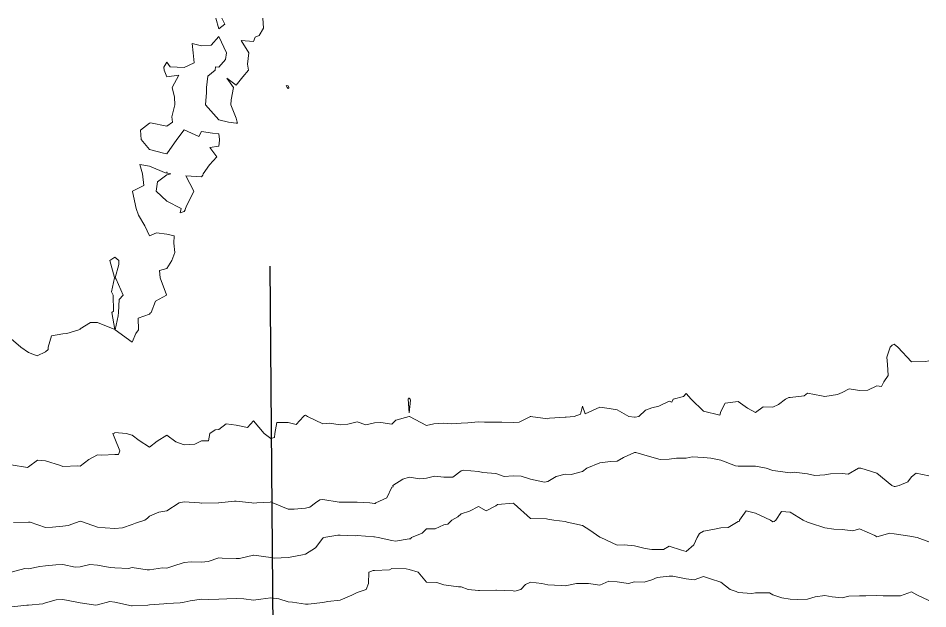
# Model space of a CAD drawing. Extents: x 537850 to 541798, y 6045627 to 6050132.
# Drawn here: x 539841.6 to 539999.2, y 6047636.6 to 6047739 of the extents above; entities that cross this region are included whole.
import ezdxf

# ---------------------------------------------------------------- set-up
doc = ezdxf.new("R2010")
doc.units = 0
doc.header["$LTSCALE"] = 5
doc.linetypes.add('DASHED2', pattern=[9.525, 6.35, -3.175])
doc.linetypes.add('foc-QUARTERLINE', pattern=[33, 25, -3, 2, -3])
doc.layers.add('Contour_Line_Intermediate', color=7, linetype='DASHED2', true_color=0xd9d9d9)
doc.layers.add('Contour_Line_Major', color=7, linetype='Continuous', true_color=0x6b6b6b)
doc.layers.add('L-SECQ', color=8, linetype='foc-QUARTERLINE')

msp = doc.modelspace()

# ---------------------------------------------------------------- linework, layer by layer
at = {"layer": 'Contour_Line_Intermediate', "linetype": 'Continuous', "lineweight": 13, "flags": 128}
for points, elevation in [([(539840.333, 6047661.571), (539843.18, 6047661.143), (539843.333, 6047661.258), (539844.921, 6047662.402), (539846.333, 6047662.293), (539848.877, 6047661.445), (539849.332, 6047661.281), (539851.915, 6047661.407), (539852.332, 6047661.378), (539853.8, 6047662.523), (539855.332, 6047663.307), (539856.056, 6047663.266), (539858.332, 6047663.394), (539858.926, 6047663.396), (539859.189, 6047663.99), (539858.332, 6047666.131), (539857.995, 6047666.99), (539858.234, 6047667.087), (539858.332, 6047667.214), (539860.262, 6047666.99), (539861.332, 6047666.745), (539862.504, 6047665.818), (539864.332, 6047664.646), (539865.634, 6047665.688), (539867.332, 6047666.702), (539868.906, 6047665.564), (539870.331, 6047665.071), (539872.153, 6047665.168), (539873.331, 6047665.754), (539874.552, 6047665.769), (539874.775, 6047666.99), (539875.683, 6047667.638), (539876.331, 6047667.721), (539877.626, 6047668.695), (539879.331, 6047668.45), (539881.291, 6047668.03), (539882.331, 6047669.199), (539884.209, 6047666.99), (539885.331, 6047666.137), (539885.981, 6047666.34), (539886.046, 6047666.99), (539886.393, 6047668.927), (539888.331, 6047668.923), (539889.732, 6047668.589), (539890.983, 6047669.99), (539891.171, 6047670.149), (539891.33, 6047670.168), (539891.678, 6047669.99), (539894.33, 6047668.714), (539895.517, 6047668.803), (539897.33, 6047668.491), (539898.674, 6047668.646), (539900.33, 6047669.056), (539901.776, 6047668.544), (539903.33, 6047668.858), (539904.413, 6047668.907), (539906.33, 6047668.622), (539907.019, 6047669.301), (539909.33, 6047669.939), (539909.386, 6047669.934), (539912.329, 6047668.426), (539913.6, 6047668.719), (539915.329, 6047668.834), (539916.604, 6047668.715), (539918.329, 6047668.82), (539919.461, 6047668.858), (539921.329, 6047669.047), (539922.336, 6047668.983), (539924.329, 6047669.004), (539925.354, 6047668.965), (539927.329, 6047668.93), (539928.349, 6047668.969), (539930.319, 6047669.99), (539930.325, 6047669.994), (539930.329, 6047669.996), (539930.353, 6047669.99), (539933.328, 6047669.539), (539933.65, 6047669.668), (539936.328, 6047669.869), (539936.489, 6047669.829), (539937.889, 6047669.99), (539938.974, 6047670.344), (539939.328, 6047671.731), (539939.774, 6047670.436), (539942.328, 6047671.566), (539943.957, 6047671.361), (539945.328, 6047671.107), (539947.349, 6047669.99), (539948.328, 6047669.844), (539948.466, 6047669.851), (539949.074, 6047669.99), (539950.263, 6047671.054), (539951.328, 6047671.441), (539952.568, 6047671.749), (539954.327, 6047672.613), (539954.846, 6047672.471), (539955.075, 6047672.99), (539956.862, 6047673.455), (539957.327, 6047673.945), (539958.174, 6047672.99), (539960.327, 6047670.876), (539963.107, 6047670.21), (539963.327, 6047670.802), (539964.061, 6047672.255), (539966.327, 6047672.568), (539967.91, 6047671.406), (539969.327, 6047670.638), (539970.657, 6047671.659), (539972.327, 6047671.577), (539973.272, 6047672.044), (539974.537, 6047672.99), (539975.079, 6047673.237), (539975.326, 6047673.264), (539977.761, 6047673.554), (539978.326, 6047674.005), (539980.767, 6047673.549), (539981.326, 6047673.42), (539983.517, 6047673.799), (539984.326, 6047674.124), (539985.551, 6047674.764), (539987.326, 6047674.473), (539988.763, 6047674.552), (539990.326, 6047675.28), (539991.155, 6047675.16), (539991.52, 6047675.989), (539992.275, 6047677.04), (539992.185, 6047678.989), (539992.048, 6047680.267), (539992.646, 6047681.989), (539992.988, 6047682.326), (539993.326, 6047682.525), (539993.997, 6047681.989), (539996.325, 6047679.432), (539998.806, 6047679.509), (539999.325, 6047679.613)], 895.957), ([(539840.74, 6047651.583), (539843.333, 6047651.653), (539843.662, 6047651.662), (539846.333, 6047650.745), (539847.511, 6047650.812), (539849.332, 6047650.951), (539850.255, 6047651.068), (539852.332, 6047651.835), (539852.532, 6047651.791), (539855.332, 6047650.757), (539856.664, 6047650.658), (539858.332, 6047650.546), (539859.641, 6047650.681), (539861.332, 6047651.229), (539861.869, 6047651.453), (539863.491, 6047651.991), (539863.983, 6047652.339), (539864.332, 6047652.715), (539865.964, 6047653.358), (539867.332, 6047653.624), (539869.444, 6047654.99), (539870.331, 6047655.182), (539872.969, 6047654.99), (539873.331, 6047654.932), (539873.402, 6047654.919), (539876.264, 6047654.99), (539876.33, 6047654.991), (539876.331, 6047654.991), (539879.024, 6047655.298), (539879.331, 6047655.315), (539882.05, 6047654.99), (539882.331, 6047654.936), (539882.368, 6047654.954), (539882.893, 6047654.99), (539885.21, 6047655.112), (539885.331, 6047655.15), (539885.689, 6047654.99), (539888.331, 6047653.927), (539889.405, 6047653.917), (539891.33, 6047654.057), (539892.082, 6047654.238), (539893.081, 6047654.99), (539893.812, 6047655.509), (539894.33, 6047655.592), (539897.18, 6047655.14), (539897.33, 6047655.123), (539900.184, 6047655.136), (539900.33, 6047655.126), (539902.477, 6047654.99), (539903.33, 6047654.907), (539903.413, 6047654.907), (539903.522, 6047654.99), (539905.452, 6047655.868), (539906.33, 6047657.716), (539906.518, 6047657.802), (539906.492, 6047657.99), (539908.234, 6047659.086), (539909.33, 6047659.466), (539911.185, 6047659.135), (539912.329, 6047659.259), (539913.717, 6047659.603), (539915.329, 6047659.427), (539916.883, 6047659.436), (539918.329, 6047660.532), (539918.655, 6047660.665), (539921.329, 6047660.446), (539922.066, 6047660.254), (539924.329, 6047660.069), (539925.744, 6047659.575), (539927.329, 6047659.661), (539928.717, 6047659.602), (539930.329, 6047659.081), (539932.755, 6047658.564), (539933.328, 6047658.711), (539934.75, 6047659.569), (539936.328, 6047659.991), (539937.4, 6047659.918), (539939.328, 6047660.409), (539940.108, 6047660.99), (539942.328, 6047661.932), (539944.165, 6047662.153), (539945.328, 6047662.235), (539946.449, 6047662.869), (539948.328, 6047663.727), (539948.578, 6047663.74), (539951.328, 6047662.919), (539952.822, 6047662.495), (539954.327, 6047662.57), (539955.602, 6047662.715), (539957.327, 6047662.75), (539958.348, 6047662.97), (539960.327, 6047662.869), (539961.583, 6047662.734), (539963.327, 6047662.385), (539965.875, 6047661.442), (539966.327, 6047661.357), (539968.961, 6047661.356), (539969.327, 6047661.336), (539971.184, 6047660.99), (539972.327, 6047660.627), (539972.753, 6047660.564), (539975.326, 6047660.216), (539975.986, 6047660.33), (539978.326, 6047660.019), (539979.575, 6047659.741), (539981.326, 6047659.859), (539982.309, 6047660.007), (539984.326, 6047660.074), (539985.349, 6047659.967), (539987.148, 6047660.99), (539987.291, 6047661.025), (539987.326, 6047661.021), (539987.545, 6047660.99), (539990.326, 6047660.133), (539992.921, 6047657.99), (539993.326, 6047657.844), (539993.508, 6047657.808), (539994.183, 6047657.99), (539995.691, 6047658.625), (539996.325, 6047659.49), (539997.148, 6047660.168), (539999.325, 6047659.708)], 896.957), ([(539840.333, 6047643.002), (539842.713, 6047643.611), (539843.333, 6047643.546), (539845.34, 6047643.984), (539846.333, 6047644.092), (539848.081, 6047644.243), (539849.332, 6047644.321), (539851.461, 6047643.863), (539852.332, 6047643.919), (539853.982, 6047644.341), (539855.332, 6047644.214), (539857.503, 6047643.82), (539858.332, 6047643.743), (539860.686, 6047643.637), (539861.332, 6047643.767), (539863.932, 6047643.391), (539864.332, 6047643.387), (539866.598, 6047643.724), (539867.332, 6047643.672), (539868.366, 6047644.026), (539870.331, 6047644.688), (539871.531, 6047644.792), (539873.331, 6047644.743), (539874.467, 6047644.855), (539876.331, 6047645.479), (539876.884, 6047645.438), (539879.331, 6047645.335), (539879.938, 6047645.383), (539882.331, 6047645.928), (539882.402, 6047645.92), (539885.331, 6047645.54), (539885.908, 6047645.414), (539888.331, 6047645.528), (539888.717, 6047645.605), (539890.846, 6047645.991), (539891.211, 6047646.11), (539891.33, 6047646.094), (539893.103, 6047647.218), (539894.33, 6047648.877), (539894.403, 6047648.918), (539894.539, 6047648.991), (539896.935, 6047649.386), (539897.33, 6047649.371), (539900.019, 6047649.302), (539900.33, 6047649.336), (539903.193, 6047649.128), (539903.33, 6047649.103), (539903.949, 6047648.991), (539906.33, 6047648.503), (539906.965, 6047648.356), (539909.33, 6047648.783), (539909.537, 6047648.783), (539909.702, 6047648.991), (539911.586, 6047649.735), (539912.329, 6047650.484), (539913.811, 6047650.509), (539915.329, 6047651.192), (539916.002, 6047651.318), (539916.699, 6047651.991), (539917.754, 6047652.566), (539918.329, 6047653.106), (539919.75, 6047653.569), (539921.329, 6047654.345), (539922.678, 6047653.641), (539924.329, 6047654.462), (539924.618, 6047654.701), (539927.329, 6047654.935), (539927.516, 6047654.803), (539930.329, 6047652.267), (539933.115, 6047652.204), (539933.328, 6047652.158), (539934.364, 6047651.991), (539936.328, 6047651.754), (539936.695, 6047651.624), (539939.328, 6047651.053), (539940.612, 6047650.275), (539942.328, 6047649.038), (539942.512, 6047648.991), (539945.328, 6047647.641), (539946.583, 6047647.735), (539948.328, 6047647.539), (539950.218, 6047647.1), (539951.328, 6047646.919), (539953.378, 6047646.94), (539954.327, 6047647.477), (539956.493, 6047646.825), (539957.327, 6047646.541), (539958.615, 6047647.703), (539959.209, 6047648.991), (539959.622, 6047649.696), (539960.327, 6047650.082), (539961.94, 6047650.378), (539963.327, 6047650.672), (539964.583, 6047650.735), (539966.327, 6047651.77), (539966.519, 6047651.798), (539966.557, 6047651.991), (539967.723, 6047653.594), (539969.327, 6047653.198), (539971.915, 6047651.991), (539972.327, 6047651.721), (539972.554, 6047651.763), (539972.85, 6047651.991), (539973.818, 6047653.499), (539975.326, 6047653.368), (539977.594, 6047651.991), (539978.326, 6047651.649), (539978.835, 6047651.482), (539981.326, 6047650.696), (539982.903, 6047650.414), (539984.326, 6047650.374), (539986.166, 6047650.15), (539987.326, 6047650.469), (539989.962, 6047649.354), (539990.326, 6047649.116), (539992.562, 6047649.754), (539993.326, 6047649.615), (539996.069, 6047649.247), (539996.325, 6047649.194), (539997.351, 6047648.991), (539999.325, 6047648.228)], 897.957), ([(539840.456, 6047636.991), (539843.07, 6047637.254), (539843.333, 6047637.256), (539845.84, 6047637.484), (539846.333, 6047637.652), (539848.158, 6047638.166), (539849.332, 6047638.234), (539851.459, 6047637.864), (539852.332, 6047637.698), (539855.048, 6047637.275), (539855.332, 6047637.331), (539857.423, 6047637.9), (539858.332, 6047637.761), (539861.182, 6047637.141), (539861.332, 6047637.128), (539864.027, 6047637.296), (539864.332, 6047637.31), (539866.808, 6047637.515), (539867.332, 6047637.529), (539869.633, 6047637.69), (539870.331, 6047637.781), (539871.35, 6047638.01), (539873.331, 6047638.305), (539874.606, 6047638.266), (539876.331, 6047638.281), (539877.702, 6047638.362), (539879.331, 6047638.423), (539880.678, 6047638.339), (539882.331, 6047638.143), (539883.621, 6047638.282), (539885.331, 6047638.55), (539886.724, 6047638.384), (539888.331, 6047637.874), (539889.118, 6047637.779), (539891.33, 6047637.422), (539891.8, 6047637.461), (539894.33, 6047637.725), (539895.237, 6047637.898), (539897.33, 6047638.112), (539899.35, 6047639.012), (539900.33, 6047639.491), (539901.844, 6047639.991), (539902.291, 6047641.03), (539902.347, 6047642.991), (539903.051, 6047643.27), (539903.33, 6047643.285), (539905.916, 6047643.405), (539906.33, 6047643.595), (539908.777, 6047643.544), (539909.33, 6047643.426), (539910.87, 6047642.991), (539912.329, 6047641.268), (539914.12, 6047641.201), (539915.329, 6047640.783), (539917.882, 6047640.439), (539918.329, 6047640.445), (539919.556, 6047639.991), (539921.329, 6047639.825), (539921.487, 6047639.833), (539924.329, 6047639.879), (539924.432, 6047639.889), (539927.329, 6047639.75), (539927.602, 6047639.718), (539928.647, 6047639.991), (539929.469, 6047640.851), (539930.329, 6047641.248), (539932.302, 6047641.018), (539933.328, 6047640.782), (539935.666, 6047640.654), (539936.328, 6047640.641), (539938.297, 6047641.022), (539939.328, 6047641.007), (539940.366, 6047641.029), (539942.328, 6047640.753), (539943.917, 6047641.402), (539945.328, 6047641.34), (539947.284, 6047641.035), (539948.328, 6047641.327), (539950.037, 6047641.282), (539951.328, 6047641.687), (539952.259, 6047642.059), (539954.327, 6047642.286), (539955.003, 6047642.315), (539957.327, 6047641.852), (539958.67, 6047641.649), (539960.327, 6047642.215), (539961.504, 6047641.814), (539963.327, 6047641.236), (539964.913, 6047639.991), (539965.988, 6047639.653), (539966.327, 6047639.438), (539968.653, 6047639.317), (539969.327, 6047639.396), (539971.733, 6047639.398), (539972.327, 6047639.043), (539973.881, 6047638.546), (539975.326, 6047638.313), (539976.567, 6047638.232), (539978.326, 6047638.329), (539979.631, 6047638.687), (539981.326, 6047638.936), (539982.594, 6047638.723), (539984.326, 6047638.566), (539985.474, 6047638.843), (539987.326, 6047638.858), (539988.414, 6047638.903), (539990.326, 6047638.941), (539991.433, 6047638.884), (539993.326, 6047638.911), (539994.426, 6047638.89), (539996.325, 6047639.602), (539997.275, 6047639.042), (539999.325, 6047638.099)], 898.957)]:
    msp.add_lwpolyline(points, dxfattribs=dict(at, elevation=elevation))
at = {"layer": 'Contour_Line_Intermediate', "linetype": 'Continuous', "lineweight": 13, "elevation": 895.957, "flags": 128}
msp.add_lwpolyline([(539909.48, 6047672.99), (539909.33, 6047673.129), (539909.197, 6047673.122), (539909.144, 6047672.99), (539909.33, 6047670.618), (539909.516, 6047672.803), (539909.48, 6047672.99)], close=True, dxfattribs=at)
at = {"layer": 'Contour_Line_Major', "linetype": 'Continuous', "lineweight": 15, "elevation": 894.957, "flags": 128}
for points in [[(539840.333, 6047683.422), (539842.017, 6047681.989), (539843.333, 6047681.044), (539844.851, 6047680.471), (539846.333, 6047681.193), (539846.742, 6047681.58), (539846.768, 6047681.989), (539847.364, 6047683.958), (539849.332, 6047684.315), (539849.999, 6047684.323), (539852.1, 6047684.989), (539852.285, 6047685.037), (539852.332, 6047685.13), (539854.086, 6047686.235), (539855.332, 6047686.262), (539858.296, 6047685.025), (539857.813, 6047687.989), (539858.092, 6047688.229), (539858.053, 6047690.989), (539857.766, 6047691.555), (539858.278, 6047693.989), (539858.245, 6047694.075), (539857.44, 6047696.988), (539857.986, 6047697.335), (539858.332, 6047697.561), (539859.026, 6047696.988), (539859.007, 6047696.313), (539858.392, 6047693.989), (539858.533, 6047693.787), (539859.759, 6047690.989), (539859.06, 6047690.261), (539858.974, 6047687.989), (539858.914, 6047687.407), (539858.373, 6047684.989), (539861.332, 6047682.816), (539861.96, 6047684.361), (539862.431, 6047684.989), (539862.347, 6047686.974), (539864.332, 6047687.708), (539864.444, 6047687.876), (539864.609, 6047687.989), (539865.373, 6047689.948), (539867.241, 6047690.989), (539867.268, 6047691.052), (539866.175, 6047693.989), (539866.047, 6047695.273), (539867.332, 6047695.614), (539868.182, 6047696.988), (539868.713, 6047698.37), (539868.517, 6047699.988), (539868.605, 6047701.261), (539867.332, 6047701.568), (539865.53, 6047701.79), (539864.332, 6047701.267), (539863.527, 6047702.988), (539862.44, 6047704.88), (539861.998, 6047705.988), (539861.362, 6047708.958), (539861.374, 6047708.988), (539863.34, 6047709.98), (539863.082, 6047711.988), (539862.659, 6047713.66), (539864.332, 6047713.347), (539867.196, 6047712.123), (539867.332, 6047712.351), (539867.45, 6047712.106), (539868.047, 6047711.988), (539867.332, 6047711.848), (539865.718, 6047710.602), (539865.45, 6047708.988), (539867.332, 6047707.295), (539869.787, 6047705.988), (539869.616, 6047705.273), (539870.331, 6047705.472), (539870.528, 6047705.791), (539870.569, 6047705.988), (539870.667, 6047706.324), (539871.995, 6047708.988), (539870.642, 6047711.677), (539873.331, 6047711.512), (539873.54, 6047711.779), (539873.615, 6047711.988), (539874.715, 6047713.603), (539876.01, 6047714.988), (539874.749, 6047716.57), (539876.331, 6047716.833), (539876.467, 6047717.852), (539876.44, 6047717.987), (539876.331, 6047718.949), (539875.228, 6047719.09), (539873.331, 6047719.35), (539872.846, 6047718.472), (539870.331, 6047719.649), (539869.041, 6047717.987), (539867.332, 6047715.456), (539866.753, 6047715.567), (539864.332, 6047716.219), (539862.884, 6047717.987), (539862.751, 6047719.569), (539864.332, 6047720.789), (539864.487, 6047720.832), (539867.332, 6047720.289), (539868.33, 6047720.987), (539868.214, 6047721.87), (539868.695, 6047723.987), (539868.649, 6047725.304), (539868.263, 6047726.987), (539869.431, 6047729.087), (539867.332, 6047728.838), (539866.849, 6047729.987), (539866.811, 6047730.507), (539867.332, 6047731.338), (539867.915, 6047730.57), (539870.331, 6047730.415), (539872.064, 6047731.255), (539871.91, 6047732.987), (539871.701, 6047734.617), (539873.331, 6047734.194), (539875.023, 6047734.295), (539876.331, 6047735.818), (539877.642, 6047732.987), (539877.483, 6047731.835), (539876.331, 6047730.477), (539875.782, 6047730.536), (539875.683, 6047729.987), (539874.405, 6047728.913), (539874.177, 6047726.987), (539874.212, 6047726.106), (539874.042, 6047723.987), (539876.331, 6047721.392), (539878.008, 6047720.987), (539879.331, 6047720.81), (539879.549, 6047720.769), (539879.497, 6047720.987), (539879.331, 6047721.66), (539878.435, 6047723.987), (539878.47, 6047724.848), (539878.865, 6047726.987), (539877.698, 6047728.62), (539879.331, 6047727.368), (539880.483, 6047728.834), (539881.464, 6047729.987), (539881.322, 6047730.996), (539881.55, 6047732.987), (539880.179, 6047735.139), (539882.331, 6047734.963), (539882.641, 6047735.676), (539883.33, 6047735.987), (539884.084, 6047737.234), (539883.937, 6047738.986)], [(539875.831, 6047738.986), (539876.331, 6047737.137), (539877.377, 6047737.94), (539876.838, 6047738.986)]]:
    msp.add_lwpolyline(points, dxfattribs=at)
msp.add_lwpolyline([(539888.463, 6047726.987), (539888.331, 6047727.248), (539887.986, 6047727.331), (539888.159, 6047726.987), (539888.331, 6047726.828), (539888.471, 6047726.846), (539888.463, 6047726.987)], close=True, dxfattribs=at)
at = {"layer": 'L-SECQ'}
msp.add_line((539885.162, 6047696.005), (539886.039, 6047596.06), dxfattribs=at)

doc.saveas('drawing.dxf')
